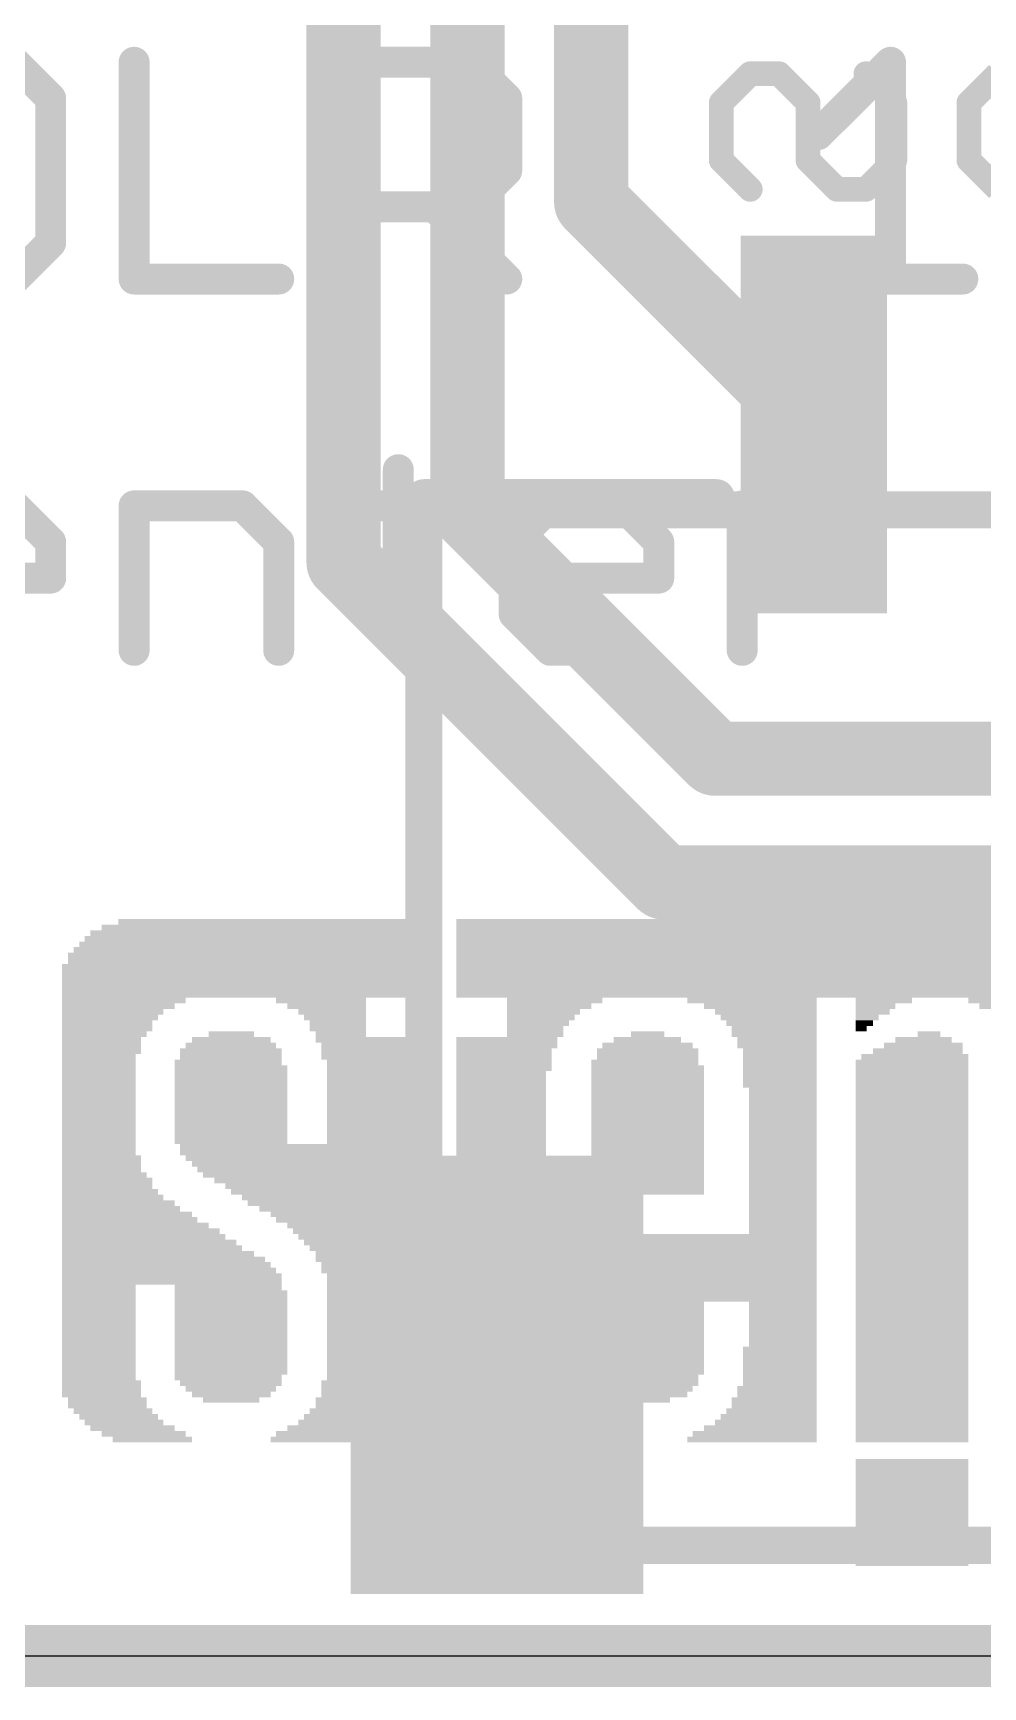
# Model space of a CAD drawing. Extents: x 0 to 65.2, y -0.5 to 30.7.
# Drawn here: x 6.6 to 10.5, y -0.13 to 6.66 of the extents above; entities that cross this region are included whole.
import ezdxf

# ---------------------------------------------------------------- set-up
doc = ezdxf.new("R2010")
doc.units = 0
for name, color, linetype in [('1', 12, 'CONTINUOUS'), ('16', 5, 'CONTINUOUS'), ('20', 53, 'CONTINUOUS'), ('21', 40, 'CONTINUOUS'), ('22', 6, 'CONTINUOUS'), ('52', 253, 'CONTINUOUS')]:
    doc.layers.add(name, color=color, linetype=linetype)

# ---------------------------------------------------------------- blocks, each defined once
blk = doc.blocks.new('RECT')
blk.add_solid([(-0.5, -0.5), (0.5, -0.5), (-0.5, 0.5), (0.5, 0.5)])

msp = doc.modelspace()

# ---------------------------------------------------------------- linework, layer by layer
at = {"layer": '1', "const_width": 0.254}
msp.add_lwpolyline([(0.127, 0), (65.024, 0)], dxfattribs=at)
at = {"layer": '16'}
for points, const_width in [([(7.874, 21.8839), (7.874, 4.4886)], 0.3048), ([(8.382, 21.1654), (8.382, 4.699)], 0.3048), ([(8.89, 20.193), (8.89, 5.967)], 0.3048), ([(8.89, 5.967), (9.803, 5.054)], 0.3048), ([(8.382, 4.699), (9.398, 3.683)], 0.3048), ([(7.874, 4.4886), (9.1876, 3.175)], 0.3048), ([(9.398, 3.683), (10.668, 3.683)], 0.3048), ([(9.1876, 3.175), (11.049, 3.175)], 0.3048), ([(0.127, 0), (65.024, 0)], 0.254)]:
    msp.add_lwpolyline(points, dxfattribs=dict(at, const_width=const_width))
at = {"layer": '16', "const_width": 0.1524}
for points in [[(8.9439, 6.0209, 1), (8.8361, 5.9131)], [(8.8138, 5.967, 1), (8.9662, 5.967)], [(9.7491, 5.0001, 1), (9.8569, 5.1079)], [(8.4359, 4.7529, 1), (8.3281, 4.6451)], [(8.3058, 4.699, 1), (8.4582, 4.699)], [(7.9279, 4.5425, 1), (7.8201, 4.4347)], [(7.7978, 4.4886, 1), (7.9502, 4.4886)], [(9.398, 3.7592, 1), (9.398, 3.6068)], [(9.3441, 3.6291, 1), (9.4519, 3.7369)], [(9.1876, 3.2512, 1), (9.1876, 3.0988)], [(9.1337, 3.1211, 1), (9.2415, 3.2289)]]:
    msp.add_lwpolyline(points, format="xyb", dxfattribs=at)
at = {"layer": '20'}
msp.add_line((3.0254, 0), (62.0254, 0), dxfattribs=at)
at = {"layer": '21', "const_width": 0.127}
for points in [[(6.6722, 6.393), (6.5239, 6.5413)], [(7.0145, 6.5413), (7.0145, 5.6515)], [(7.9501, 5.6515), (7.9501, 6.5413)], [(7.9501, 6.5413), (8.3949, 6.5413)], [(8.3949, 6.5413), (8.5432, 6.393)], [(9.8211, 6.2447), (10.1177, 6.5413)], [(10.1177, 6.5413), (10.1177, 5.6515)], [(6.6722, 5.7998), (6.6722, 6.393)], [(8.5432, 6.393), (8.5432, 6.0964)], [(8.5432, 6.0964), (8.3949, 5.9481)], [(8.3949, 5.9481), (7.9501, 5.9481)], [(8.2466, 5.9481), (8.5432, 5.6515)], [(6.5239, 5.6515), (6.6722, 5.7998)], [(7.0145, 5.6515), (7.6077, 5.6515)], [(9.8211, 5.6515), (10.4143, 5.6515)], [(8.0983, 4.869), (8.0983, 4.2758)], [(6.5239, 4.7207), (6.6722, 4.5724)], [(7.0145, 4.1275), (7.0145, 4.7207)], [(7.0145, 4.7207), (7.4594, 4.7207)], [(7.4594, 4.7207), (7.6077, 4.5724)], [(7.9501, 4.7207), (8.2466, 4.7207)], [(8.5737, 4.5724), (8.722, 4.7207)], [(8.722, 4.7207), (9.0186, 4.7207)], [(9.0186, 4.7207), (9.1669, 4.5724)], [(9.5093, 4.1275), (9.5093, 4.7207)], [(9.5093, 4.4241), (9.8058, 4.7207)], [(9.8058, 4.7207), (9.9541, 4.7207)], [(6.6722, 4.5724), (6.6722, 4.4241)], [(7.6077, 4.5724), (7.6077, 4.1275)], [(8.5737, 4.2758), (8.5737, 4.5724)], [(9.1669, 4.5724), (9.1669, 4.4241)], [(6.6722, 4.4241), (6.079, 4.4241)], [(9.1669, 4.4241), (8.5737, 4.4241)], [(8.0983, 4.2758), (8.2466, 4.1275)], [(8.722, 4.1275), (8.5737, 4.2758)], [(9.0186, 4.1275), (8.722, 4.1275)]]:
    msp.add_lwpolyline(points, dxfattribs=at)
at = {"layer": '21', "const_width": 0.0635}
for points in [[(7.0463, 6.5413, 1), (6.9828, 6.5413)], [(7.9818, 6.5413, 1), (7.9183, 6.5413)], [(7.9501, 6.573, 1), (7.9501, 6.5095)], [(8.4174, 6.5637, 1), (8.3725, 6.5188)], [(8.3949, 6.5095, 1), (8.3949, 6.573)], [(10.1494, 6.5413, 1), (10.0859, 6.5413)], [(10.1401, 6.5188, 1), (10.0952, 6.5637)], [(6.7039, 6.393, 1), (6.6404, 6.393)], [(8.575, 6.393, 1), (8.5115, 6.393)], [(6.6497, 6.3705, 1), (6.6946, 6.4154)], [(8.5208, 6.3705, 1), (8.5657, 6.4154)], [(9.7986, 6.2671, 1), (9.8435, 6.2222)], [(8.5115, 6.0964, 1), (8.575, 6.0964)], [(8.5657, 6.0739, 1), (8.5208, 6.1188)], [(7.9501, 5.9798, 1), (7.9501, 5.9163)], [(8.2691, 5.9705, 1), (8.2242, 5.9256)], [(8.3725, 5.9705, 1), (8.4174, 5.9256)], [(8.3949, 5.9163, 1), (8.3949, 5.9798)], [(6.6946, 5.7773, 1), (6.6497, 5.8222)], [(6.6404, 5.7998, 1), (6.7039, 5.7998)], [(7.0145, 5.6833, 1), (7.0145, 5.6198)], [(7.6077, 5.6198, 1), (7.6077, 5.6833)], [(8.5208, 5.629, 1), (8.5657, 5.674)], [(9.8211, 5.6833, 1), (9.8211, 5.6198)], [(10.4143, 5.6198, 1), (10.4143, 5.6833)], [(6.9828, 5.6515, 1), (7.0463, 5.6515)], [(7.9183, 5.6515, 1), (7.9818, 5.6515)], [(10.0859, 5.6515, 1), (10.1494, 5.6515)], [(8.1301, 4.869, 1), (8.0666, 4.869)], [(7.0145, 4.7524, 1), (7.0145, 4.6889)], [(7.0463, 4.7207, 1), (6.9828, 4.7207)], [(7.4819, 4.7431, 1), (7.437, 4.6982)], [(7.4594, 4.6889, 1), (7.4594, 4.7524)], [(7.9501, 4.7524, 1), (7.9501, 4.6889)], [(8.2466, 4.6889, 1), (8.2466, 4.7524)], [(8.722, 4.7524, 1), (8.722, 4.6889)], [(8.7445, 4.6982, 1), (8.6996, 4.7431)], [(9.0411, 4.7431, 1), (8.9962, 4.6982)], [(9.0186, 4.6889, 1), (9.0186, 4.7524)], [(9.541, 4.7207, 1), (9.4775, 4.7207)], [(9.8058, 4.7524, 1), (9.8058, 4.6889)], [(9.8283, 4.6982, 1), (9.7834, 4.7431)], [(9.9541, 4.6889, 1), (9.9541, 4.7524)], [(6.7039, 4.5724, 1), (6.6404, 4.5724)], [(6.6497, 4.5499, 1), (6.6946, 4.5948)], [(7.6395, 4.5724, 1), (7.576, 4.5724)], [(7.5853, 4.5499, 1), (7.6302, 4.5948)], [(8.6055, 4.5724, 1), (8.542, 4.5724)], [(8.5513, 4.5948, 1), (8.5962, 4.5499)], [(9.1987, 4.5724, 1), (9.1352, 4.5724)], [(9.1445, 4.5499, 1), (9.1894, 4.5948)], [(6.6722, 4.3923, 1), (6.6722, 4.4558)], [(8.5737, 4.4558, 1), (8.5737, 4.3923)], [(9.1669, 4.3923, 1), (9.1669, 4.4558)], [(6.6404, 4.4241, 1), (6.7039, 4.4241)], [(9.1352, 4.4241, 1), (9.1987, 4.4241)], [(9.4868, 4.4465, 1), (9.5317, 4.4016)], [(8.0666, 4.2758, 1), (8.1301, 4.2758)], [(8.1208, 4.2982, 1), (8.0759, 4.2533)], [(8.5962, 4.2982, 1), (8.5513, 4.2533)], [(8.542, 4.2758, 1), (8.6055, 4.2758)], [(6.9828, 4.1275, 1), (7.0463, 4.1275)], [(7.576, 4.1275, 1), (7.6395, 4.1275)], [(8.2242, 4.105, 1), (8.2691, 4.15)], [(8.722, 4.1593, 1), (8.722, 4.0958)], [(8.6996, 4.105, 1), (8.7445, 4.15)], [(9.0186, 4.0958, 1), (9.0186, 4.1593)], [(9.4775, 4.1275, 1), (9.541, 4.1275)]]:
    msp.add_lwpolyline(points, format="xyb", dxfattribs=at)
at = {"layer": '22'}
for points, const_width in [([(9.542, 6.4943), (9.4234, 6.3757)], 0.1016), ([(9.6607, 6.4943), (9.542, 6.4943)], 0.1016), ([(9.7793, 6.3757), (9.6607, 6.4943)], 0.1016), ([(10.0166, 6.4943), (10.1352, 6.3757)], 0.1016), ([(10.558, 6.4943), (10.4394, 6.3757)], 0.1016), ([(9.4234, 6.3757), (9.4234, 6.1384)], 0.1016), ([(9.7793, 6.1384), (9.7793, 6.3757)], 0.1016), ([(10.1352, 6.3757), (10.1352, 6.1384)], 0.1016), ([(10.4394, 6.3757), (10.4394, 6.1384)], 0.1016), ([(9.4234, 6.1384), (9.542, 6.0198)], 0.1016), ([(9.8979, 6.0198), (9.7793, 6.1384)], 0.1016), ([(10.1352, 6.1384), (10.0166, 6.0198)], 0.1016), ([(10.4394, 6.1384), (10.558, 6.0198)], 0.1016), ([(10.0166, 6.0198), (9.8979, 6.0198)], 0.1016), ([(9.403, 4.754), (8.203, 4.754)], 0.1524), ([(8.203, 4.754), (8.203, 2.154)], 0.1524), ([(13.403, 0.454), (9.203, 0.454)], 0.1524)]:
    msp.add_lwpolyline(points, dxfattribs=dict(at, const_width=const_width))
for points, const_width in [([(9.542, 6.5197, 1), (9.542, 6.4689)], 0.0508), ([(9.56, 6.4764, 1), (9.5241, 6.5123)], 0.0508), ([(9.6786, 6.5123, 1), (9.6427, 6.4764)], 0.0508), ([(9.6607, 6.4689, 1), (9.6607, 6.5197)], 0.0508), ([(10.0345, 6.5123, 1), (9.9986, 6.4764)], 0.0508), ([(9.4054, 6.3937, 1), (9.4414, 6.3577)], 0.0508), ([(9.4488, 6.3757, 1), (9.398, 6.3757)], 0.0508), ([(9.8047, 6.3757, 1), (9.7539, 6.3757)], 0.0508), ([(9.7613, 6.3577, 1), (9.7973, 6.3937)], 0.0508), ([(10.1606, 6.3757, 1), (10.1098, 6.3757)], 0.0508), ([(10.1172, 6.3577, 1), (10.1532, 6.3937)], 0.0508), ([(10.4214, 6.3937, 1), (10.4574, 6.3577)], 0.0508), ([(10.4648, 6.3757, 1), (10.414, 6.3757)], 0.0508), ([(9.4414, 6.1564, 1), (9.4054, 6.1205)], 0.0508), ([(9.7973, 6.1564, 1), (9.7613, 6.1205)], 0.0508), ([(10.1532, 6.1205, 1), (10.1172, 6.1564)], 0.0508), ([(10.4574, 6.1564, 1), (10.4214, 6.1205)], 0.0508), ([(9.398, 6.1384, 1), (9.4488, 6.1384)], 0.0508), ([(9.7539, 6.1384, 1), (9.8047, 6.1384)], 0.0508), ([(10.1098, 6.1384, 1), (10.1606, 6.1384)], 0.0508), ([(10.414, 6.1384, 1), (10.4648, 6.1384)], 0.0508), ([(9.5241, 6.0018, 1), (9.56, 6.0378)], 0.0508), ([(9.8979, 6.0452, 1), (9.8979, 5.9944)], 0.0508), ([(9.88, 6.0018, 1), (9.9159, 6.0378)], 0.0508), ([(9.9986, 6.0378, 1), (10.0345, 6.0018)], 0.0508), ([(10.0166, 5.9944, 1), (10.0166, 6.0452)], 0.0508), ([(8.203, 4.7921, 1), (8.203, 4.7159)], 0.0762), ([(8.2411, 4.754, 1), (8.1649, 4.754)], 0.0762), ([(9.403, 4.7159, 1), (9.403, 4.7921)], 0.0762), ([(8.1649, 2.154, 1), (8.2411, 2.154)], 0.0762), ([(9.203, 0.4921, 1), (9.203, 0.4159)], 0.0762)]:
    msp.add_lwpolyline(points, format="xyb", dxfattribs=dict(at, const_width=const_width))
at = {"layer": '52', "const_width": 0.1524}
for points in [[(14.303, 4.704), (8.203, 4.704)], [(8.203, 4.704), (8.203, 0.454)], [(8.203, 0.454), (14.303, 0.454)]]:
    msp.add_lwpolyline(points, dxfattribs=at)
at = {"layer": '52', "const_width": 0.0762}
for points in [[(8.203, 4.7421, 1), (8.203, 4.6659)], [(8.2411, 4.704, 1), (8.1649, 4.704)], [(8.203, 0.4921, 1), (8.203, 0.4159)], [(8.1649, 0.454, 1), (8.2411, 0.454)]]:
    msp.add_lwpolyline(points, format="xyb", dxfattribs=at)

# ---------------------------------------------------------------- block references
at = {"layer": '16', "rotation": 90}
for p, xscale, yscale in [((9.803, 5.054), 1.55, 0.6), ((8.503, 1.154), 1.8, 1.2)]:
    msp.add_blockref('RECT', p, dxfattribs=dict(at, xscale=xscale, yscale=yscale))
at = {"layer": '21'}
for p, xscale, yscale in [((7.5273, 2.9902), 1.2929, 0.0231), ((7.5616, 3.0133), 1.2243, 0.0231), ((10.9804, 3.0133), 5.2883, 0.0231), ((11.0147, 2.9902), 5.3569, 0.0231), ((7.4816, 2.921), 1.3843, 0.0229), ((7.493, 2.944), 1.3614, 0.0231), ((7.5044, 2.9671), 1.3386, 0.0231), ((11.0604, 2.921), 5.4483, 0.0229), ((11.0376, 2.9671), 5.4026, 0.0231), ((11.049, 2.944), 5.4254, 0.0231), ((7.4587, 2.8749), 1.43, 0.0231), ((7.4587, 2.8518), 1.43, 0.0231), ((7.4701, 2.898), 1.4072, 0.0231), ((11.0719, 2.898), 5.4712, 0.0231), ((11.0719, 2.8749), 5.4712, 0.0231), ((11.0833, 2.8518), 5.494, 0.0231), ((7.446, 2.8287), 1.4554, 0.0231), ((7.446, 2.8056), 1.4554, 0.0231), ((7.446, 2.7824), 1.4554, 0.0231), ((11.0833, 2.8287), 5.494, 0.0231), ((11.096, 2.8056), 5.5194, 0.0231), ((11.096, 2.7824), 5.5194, 0.0231), ((7.446, 2.7593), 1.4554, 0.0231), ((7.446, 2.7362), 1.4554, 0.0231), ((7.446, 2.7131), 1.4554, 0.0231), ((11.096, 2.7593), 5.5194, 0.0231), ((11.096, 2.7362), 5.5194, 0.0231), ((11.096, 2.7131), 5.5194, 0.0231), ((6.9494, 2.667), 0.4623, 0.0229), ((6.9723, 2.69), 0.508, 0.0231), ((6.9266, 2.644), 0.4166, 0.0231), ((7.7813, 2.69), 0.3683, 0.0231), ((7.8042, 2.667), 0.3226, 0.0229), ((7.827, 2.644), 0.2769, 0.0231), ((8.7401, 2.69), 0.3912, 0.0231), ((8.6944, 2.644), 0.2997, 0.0231), ((8.7173, 2.667), 0.3454, 0.0229), ((9.5491, 2.69), 0.5309, 0.0231), ((9.5834, 2.667), 0.4623, 0.0229), ((9.6063, 2.644), 0.4166, 0.0231), ((10.0444, 2.644), 0.1397, 0.0231), ((10.0902, 2.69), 0.2311, 0.0231), ((10.0559, 2.667), 0.1626, 0.0229), ((10.6223, 2.69), 0.3708, 0.0231), ((10.621, 2.667), 0.2769, 0.0229), ((6.9152, 2.6209), 0.3937, 0.0231), ((6.9037, 2.5978), 0.3708, 0.0231), ((6.9037, 2.5747), 0.3708, 0.0231), ((7.8384, 2.6209), 0.254, 0.0231), ((7.8499, 2.5978), 0.2311, 0.0231), ((7.8499, 2.5747), 0.2311, 0.0231), ((8.683, 2.6209), 0.2769, 0.0231), ((8.6601, 2.5747), 0.2311, 0.0231), ((8.6716, 2.5978), 0.254, 0.0231), ((9.6177, 2.6209), 0.3937, 0.0231), ((9.6291, 2.5978), 0.3708, 0.0231), ((9.6406, 2.5747), 0.348, 0.0231), ((10.0101, 2.5978), 0.0711, 0.0231), ((10.0216, 2.6209), 0.094, 0.0231), ((9.9974, 2.5747), 0.0457, 0.0231), ((6.8923, 2.5516), 0.348, 0.0231), ((6.8809, 2.5284), 0.3251, 0.0231), ((6.8809, 2.5053), 0.3251, 0.0231), ((7.4117, 2.5053), 0.3708, 0.0231), ((7.413, 2.5284), 0.3226, 0.0231), ((7.413, 2.5516), 0.1854, 0.0231), ((7.8626, 2.5516), 0.2057, 0.0231), ((7.9667, 2.5284), 0.414, 0.0231), ((7.9781, 2.5053), 0.3912, 0.0231), ((8.5433, 2.5284), 0.414, 0.0231), ((8.5433, 2.5053), 0.414, 0.0231), ((8.6601, 2.5516), 0.2311, 0.0231), ((9.1211, 2.5053), 0.3708, 0.0231), ((9.1199, 2.5284), 0.2769, 0.0231), ((9.1211, 2.5516), 0.1372, 0.0231), ((9.6406, 2.5516), 0.348, 0.0231), ((9.652, 2.5284), 0.3251, 0.0231), ((9.652, 2.5053), 0.3251, 0.0231), ((10.2527, 2.5053), 0.3226, 0.0231), ((10.2527, 2.5284), 0.2311, 0.0231), ((10.2756, 2.5516), 0.094, 0.0231), ((6.8694, 2.4591), 0.3023, 0.0231), ((6.8694, 2.436), 0.3023, 0.0231), ((6.8809, 2.4822), 0.3251, 0.0231), ((7.4003, 2.436), 0.4394, 0.0231), ((7.4117, 2.4822), 0.4166, 0.0231), ((7.4117, 2.4591), 0.4166, 0.0231), ((7.9781, 2.4822), 0.3912, 0.0231), ((7.9781, 2.4591), 0.3912, 0.0231), ((7.9896, 2.436), 0.3683, 0.0231), ((8.5319, 2.4822), 0.3912, 0.0231), ((8.5319, 2.4591), 0.3912, 0.0231), ((8.5319, 2.436), 0.3912, 0.0231), ((9.1097, 2.436), 0.4394, 0.0231), ((9.1211, 2.4822), 0.4166, 0.0231), ((9.1211, 2.4591), 0.4166, 0.0231), ((9.6634, 2.4822), 0.3023, 0.0231), ((9.6634, 2.4591), 0.3023, 0.0231), ((9.6634, 2.436), 0.3023, 0.0231), ((10.2057, 2.436), 0.4623, 0.0231), ((10.2172, 2.4591), 0.4394, 0.0231), ((10.2299, 2.4822), 0.3683, 0.0231), ((6.8694, 2.413), 0.3023, 0.0229), ((6.8694, 2.39), 0.3023, 0.0231), ((6.8694, 2.3669), 0.3023, 0.0231), ((7.4117, 2.413), 0.4623, 0.0229), ((7.4117, 2.39), 0.4623, 0.0231), ((7.4117, 2.3669), 0.4623, 0.0231), ((7.9896, 2.413), 0.3683, 0.0229), ((7.9896, 2.39), 0.3683, 0.0231), ((7.9896, 2.3669), 0.3683, 0.0231), ((8.5204, 2.39), 0.3683, 0.0231), ((8.5204, 2.3669), 0.3683, 0.0231), ((8.5319, 2.413), 0.3912, 0.0229), ((9.1211, 2.413), 0.4623, 0.0229), ((9.1211, 2.39), 0.4623, 0.0231), ((9.1211, 2.3669), 0.4623, 0.0231), ((9.6634, 2.413), 0.3023, 0.0229), ((9.6634, 2.39), 0.3023, 0.0231), ((9.6634, 2.3669), 0.3023, 0.0231), ((10.2057, 2.413), 0.4623, 0.0229), ((10.2057, 2.39), 0.4623, 0.0231), ((10.2057, 2.3669), 0.4623, 0.0231), ((6.8694, 2.3438), 0.3023, 0.0231), ((6.8694, 2.3207), 0.3023, 0.0231), ((6.8694, 2.2976), 0.3023, 0.0231), ((7.4117, 2.3438), 0.4623, 0.0231), ((7.4117, 2.3207), 0.4623, 0.0231), ((7.4117, 2.2976), 0.4623, 0.0231), ((7.9896, 2.3438), 0.3683, 0.0231), ((7.9896, 2.3207), 0.3683, 0.0231), ((7.9896, 2.2976), 0.3683, 0.0231), ((8.5204, 2.3438), 0.3683, 0.0231), ((8.5204, 2.3207), 0.3683, 0.0231), ((8.5204, 2.2976), 0.3683, 0.0231), ((9.1211, 2.3438), 0.4623, 0.0231), ((9.1211, 2.3207), 0.4623, 0.0231), ((9.1211, 2.2976), 0.4623, 0.0231), ((9.6634, 2.3438), 0.3023, 0.0231), ((9.6761, 2.3207), 0.2769, 0.0231), ((9.6761, 2.2976), 0.2769, 0.0231), ((10.2057, 2.3438), 0.4623, 0.0231), ((10.2057, 2.3207), 0.4623, 0.0231), ((10.2057, 2.2976), 0.4623, 0.0231), ((6.8694, 2.2744), 0.3023, 0.0231), ((6.8694, 2.2513), 0.3023, 0.0231), ((7.4117, 2.2744), 0.4623, 0.0231), ((7.4117, 2.2513), 0.4623, 0.0231), ((7.9896, 2.2744), 0.3683, 0.0231), ((7.9896, 2.2513), 0.3683, 0.0231), ((8.5204, 2.2744), 0.3683, 0.0231), ((8.5204, 2.2513), 0.3683, 0.0231), ((9.1211, 2.2744), 0.4623, 0.0231), ((9.1211, 2.2513), 0.4623, 0.0231), ((9.6761, 2.2744), 0.2769, 0.0231), ((9.6761, 2.2513), 0.2769, 0.0231), ((10.2057, 2.2744), 0.4623, 0.0231), ((10.2057, 2.2513), 0.4623, 0.0231), ((6.8694, 2.2282), 0.3023, 0.0231), ((6.8694, 2.2051), 0.3023, 0.0231), ((6.8694, 2.182), 0.3023, 0.0231), ((7.4117, 2.2282), 0.4623, 0.0231), ((7.4117, 2.2051), 0.4623, 0.0231), ((7.4117, 2.182), 0.4623, 0.0231), ((7.9896, 2.2282), 0.3683, 0.0231), ((7.9896, 2.2051), 0.3683, 0.0231), ((7.9896, 2.182), 0.3683, 0.0231), ((8.5204, 2.2282), 0.3683, 0.0231), ((8.5204, 2.2051), 0.3683, 0.0231), ((8.5204, 2.182), 0.3683, 0.0231), ((9.1211, 2.2282), 0.4623, 0.0231), ((9.1211, 2.2051), 0.4623, 0.0231), ((9.1211, 2.182), 0.4623, 0.0231), ((9.6761, 2.2282), 0.2769, 0.0231), ((9.6761, 2.2051), 0.2769, 0.0231), ((9.6761, 2.182), 0.2769, 0.0231), ((10.2057, 2.2282), 0.4623, 0.0231), ((10.2057, 2.2051), 0.4623, 0.0231), ((10.2057, 2.182), 0.4623, 0.0231), ((6.8694, 2.159), 0.3023, 0.0229), ((6.8694, 2.136), 0.3023, 0.0231), ((6.8694, 2.1129), 0.3023, 0.0231), ((7.4117, 2.159), 0.4623, 0.0229), ((7.4117, 2.136), 0.4623, 0.0231), ((7.4117, 2.1129), 0.4623, 0.0231), ((7.9896, 2.159), 0.3683, 0.0229), ((7.9896, 2.136), 0.3683, 0.0231), ((7.9896, 2.1129), 0.3683, 0.0231), ((8.5204, 2.159), 0.3683, 0.0229), ((8.5204, 2.136), 0.3683, 0.0231), ((8.5204, 2.1129), 0.3683, 0.0231), ((9.1211, 2.159), 0.4623, 0.0229), ((9.1211, 2.136), 0.4623, 0.0231), ((9.1211, 2.1129), 0.4623, 0.0231), ((9.6761, 2.159), 0.2769, 0.0229), ((9.6761, 2.136), 0.2769, 0.0231), ((9.6761, 2.1129), 0.2769, 0.0231), ((10.2057, 2.159), 0.4623, 0.0229), ((10.2057, 2.136), 0.4623, 0.0231), ((10.2057, 2.1129), 0.4623, 0.0231), ((6.8694, 2.0898), 0.3023, 0.0231), ((6.8694, 2.0667), 0.3023, 0.0231), ((6.8809, 2.0436), 0.3251, 0.0231), ((7.6886, 2.0898), 0.9703, 0.0231), ((7.6886, 2.0667), 0.9703, 0.0231), ((7.7, 2.0436), 0.9474, 0.0231), ((8.5204, 2.0898), 0.3683, 0.0231), ((8.5204, 2.0667), 0.3683, 0.0231), ((8.5204, 2.0436), 0.3683, 0.0231), ((9.1211, 2.0898), 0.4623, 0.0231), ((9.1211, 2.0667), 0.4623, 0.0231), ((9.1211, 2.0436), 0.4623, 0.0231), ((9.6761, 2.0898), 0.2769, 0.0231), ((9.6761, 2.0667), 0.2769, 0.0231), ((9.6761, 2.0436), 0.2769, 0.0231), ((10.2057, 2.0898), 0.4623, 0.0231), ((10.2057, 2.0667), 0.4623, 0.0231), ((10.2057, 2.0436), 0.4623, 0.0231), ((6.8809, 2.0204), 0.3251, 0.0231), ((6.8809, 1.9973), 0.3251, 0.0231), ((6.8923, 1.9742), 0.348, 0.0231), ((7.7127, 2.0204), 0.922, 0.0231), ((7.7241, 1.9973), 0.8992, 0.0231), ((7.7356, 1.9742), 0.8763, 0.0231), ((8.5204, 2.0204), 0.3683, 0.0231), ((8.5204, 1.9973), 0.3683, 0.0231), ((8.5204, 1.9742), 0.3683, 0.0231), ((9.1211, 2.0204), 0.4623, 0.0231), ((9.1211, 1.9973), 0.4623, 0.0231), ((9.1211, 1.9742), 0.4623, 0.0231), ((9.6761, 2.0204), 0.2769, 0.0231), ((9.6761, 1.9973), 0.2769, 0.0231), ((9.6761, 1.9742), 0.2769, 0.0231), ((10.2057, 2.0204), 0.4623, 0.0231), ((10.2057, 1.9973), 0.4623, 0.0231), ((10.2057, 1.9742), 0.4623, 0.0231), ((6.9037, 1.9511), 0.3708, 0.0231), ((6.9037, 1.928), 0.3708, 0.0231), ((6.9152, 1.905), 0.3937, 0.0229), ((7.7584, 1.9511), 0.8306, 0.0231), ((7.7813, 1.928), 0.7849, 0.0231), ((7.7927, 1.905), 0.762, 0.0229), ((8.5204, 1.9511), 0.3683, 0.0231), ((8.5204, 1.928), 0.3683, 0.0231), ((8.5204, 1.905), 0.3683, 0.0229), ((9.1211, 1.9511), 0.4623, 0.0231), ((9.1211, 1.928), 0.4623, 0.0231), ((9.1211, 1.905), 0.4623, 0.0229), ((9.6761, 1.9511), 0.2769, 0.0231), ((9.6761, 1.928), 0.2769, 0.0231), ((9.6761, 1.905), 0.2769, 0.0229), ((10.2057, 1.9511), 0.4623, 0.0231), ((10.2057, 1.928), 0.4623, 0.0231), ((10.2057, 1.905), 0.4623, 0.0229), ((6.9494, 1.8589), 0.4623, 0.0231), ((6.9266, 1.882), 0.4166, 0.0231), ((6.9609, 1.8358), 0.4851, 0.0231), ((7.8156, 1.882), 0.7163, 0.0231), ((7.827, 1.8589), 0.6934, 0.0231), ((7.8511, 1.8358), 0.6452, 0.0231), ((8.5204, 1.882), 0.3683, 0.0231), ((8.5204, 1.8589), 0.3683, 0.0231), ((8.5204, 1.8358), 0.3683, 0.0231), ((9.6761, 1.882), 0.2769, 0.0231), ((9.6761, 1.8589), 0.2769, 0.0231), ((9.6761, 1.8358), 0.2769, 0.0231), ((10.2057, 1.882), 0.4623, 0.0231), ((10.2057, 1.8589), 0.4623, 0.0231), ((10.2057, 1.8358), 0.4623, 0.0231), ((6.985, 1.8127), 0.5334, 0.0231), ((6.9964, 1.7896), 0.5563, 0.0231), ((7.0193, 1.7664), 0.602, 0.0231), ((7.874, 1.8127), 0.5994, 0.0231), ((7.8854, 1.7896), 0.5766, 0.0231), ((7.9083, 1.7664), 0.5309, 0.0231), ((8.5204, 1.8127), 0.3683, 0.0231), ((8.5204, 1.7896), 0.3683, 0.0231), ((8.5204, 1.7664), 0.3683, 0.0231), ((9.6761, 1.8127), 0.2769, 0.0231), ((9.6761, 1.7896), 0.2769, 0.0231), ((9.6761, 1.7664), 0.2769, 0.0231), ((10.2057, 1.8127), 0.4623, 0.0231), ((10.2057, 1.7896), 0.4623, 0.0231), ((10.2057, 1.7664), 0.4623, 0.0231), ((7.0764, 1.6971), 0.7163, 0.0231), ((7.0536, 1.7202), 0.6706, 0.0231), ((7.0422, 1.7433), 0.6477, 0.0231), ((7.9197, 1.7433), 0.508, 0.0231), ((7.9312, 1.7202), 0.4851, 0.0231), ((7.9426, 1.6971), 0.4623, 0.0231), ((8.5204, 1.7433), 0.3683, 0.0231), ((8.5204, 1.7202), 0.3683, 0.0231), ((8.5204, 1.6971), 0.3683, 0.0231), ((9.3523, 1.7202), 0.9246, 0.0231), ((9.3523, 1.6971), 0.9246, 0.0231), ((9.6761, 1.7433), 0.2769, 0.0231), ((10.2057, 1.7433), 0.4623, 0.0231), ((10.2057, 1.7202), 0.4623, 0.0231), ((10.2057, 1.6971), 0.4623, 0.0231), ((7.112, 1.651), 0.7874, 0.0229), ((7.0879, 1.674), 0.7391, 0.0231), ((7.1349, 1.628), 0.8331, 0.0231), ((7.954, 1.674), 0.4394, 0.0231), ((7.9667, 1.651), 0.414, 0.0229), ((7.9667, 1.628), 0.414, 0.0231), ((8.5204, 1.674), 0.3683, 0.0231), ((8.5204, 1.651), 0.3683, 0.0229), ((8.5204, 1.628), 0.3683, 0.0231), ((9.3523, 1.674), 0.9246, 0.0231), ((9.3523, 1.651), 0.9246, 0.0229), ((9.3523, 1.628), 0.9246, 0.0231), ((10.2057, 1.674), 0.4623, 0.0231), ((10.2057, 1.651), 0.4623, 0.0229), ((10.2057, 1.628), 0.4623, 0.0231), ((7.1463, 1.6049), 0.856, 0.0231), ((7.1577, 1.5818), 0.8788, 0.0231), ((7.1692, 1.5587), 0.9017, 0.0231), ((7.9781, 1.6049), 0.3912, 0.0231), ((7.9781, 1.5818), 0.3912, 0.0231), ((7.9896, 1.5587), 0.3683, 0.0231), ((8.5204, 1.6049), 0.3683, 0.0231), ((8.5204, 1.5818), 0.3683, 0.0231), ((8.5204, 1.5587), 0.3683, 0.0231), ((9.3523, 1.6049), 0.9246, 0.0231), ((9.3523, 1.5818), 0.9246, 0.0231), ((9.3523, 1.5587), 0.9246, 0.0231), ((10.2057, 1.6049), 0.4623, 0.0231), ((10.2057, 1.5818), 0.4623, 0.0231), ((10.2057, 1.5587), 0.4623, 0.0231), ((6.8694, 1.5124), 0.3023, 0.0231), ((6.8694, 1.4893), 0.3023, 0.0231), ((7.1692, 1.5356), 0.9017, 0.0231), ((7.4117, 1.4893), 0.4623, 0.0231), ((7.4003, 1.5124), 0.4394, 0.0231), ((7.9896, 1.5356), 0.3683, 0.0231), ((7.9896, 1.5124), 0.3683, 0.0231), ((7.9896, 1.4893), 0.3683, 0.0231), ((8.5204, 1.5356), 0.3683, 0.0231), ((8.5204, 1.5124), 0.3683, 0.0231), ((8.5204, 1.4893), 0.3683, 0.0231), ((9.3523, 1.5356), 0.9246, 0.0231), ((9.3523, 1.5124), 0.9246, 0.0231), ((9.3523, 1.4893), 0.9246, 0.0231), ((10.2057, 1.5356), 0.4623, 0.0231), ((10.2057, 1.5124), 0.4623, 0.0231), ((10.2057, 1.4893), 0.4623, 0.0231), ((6.8694, 1.4662), 0.3023, 0.0231), ((6.8694, 1.4431), 0.3023, 0.0231), ((6.8694, 1.42), 0.3023, 0.0231), ((7.4117, 1.4662), 0.4623, 0.0231), ((7.4117, 1.4431), 0.4623, 0.0231), ((7.4117, 1.42), 0.4623, 0.0231), ((7.9896, 1.4662), 0.3683, 0.0231), ((7.9896, 1.4431), 0.3683, 0.0231), ((7.9896, 1.42), 0.3683, 0.0231), ((8.5204, 1.4662), 0.3683, 0.0231), ((8.5204, 1.4431), 0.3683, 0.0231), ((8.5204, 1.42), 0.3683, 0.0231), ((9.3523, 1.4662), 0.9246, 0.0231), ((9.1211, 1.4431), 0.4623, 0.0231), ((9.1211, 1.42), 0.4623, 0.0231), ((9.6761, 1.4431), 0.2769, 0.0231), ((9.6761, 1.42), 0.2769, 0.0231), ((10.2057, 1.4662), 0.4623, 0.0231), ((10.2057, 1.4431), 0.4623, 0.0231), ((10.2057, 1.42), 0.4623, 0.0231), ((6.8694, 1.397), 0.3023, 0.0229), ((6.8694, 1.374), 0.3023, 0.0231), ((6.8694, 1.3509), 0.3023, 0.0231), ((7.4117, 1.397), 0.4623, 0.0229), ((7.4117, 1.374), 0.4623, 0.0231), ((7.4117, 1.3509), 0.4623, 0.0231), ((7.9896, 1.397), 0.3683, 0.0229), ((7.9896, 1.374), 0.3683, 0.0231), ((7.9896, 1.3509), 0.3683, 0.0231), ((8.5204, 1.397), 0.3683, 0.0229), ((8.5204, 1.374), 0.3683, 0.0231), ((8.5204, 1.3509), 0.3683, 0.0231), ((9.1211, 1.397), 0.4623, 0.0229), ((9.1211, 1.374), 0.4623, 0.0231), ((9.1211, 1.3509), 0.4623, 0.0231), ((9.6761, 1.397), 0.2769, 0.0229), ((9.6761, 1.374), 0.2769, 0.0231), ((9.6761, 1.3509), 0.2769, 0.0231), ((10.2057, 1.397), 0.4623, 0.0229), ((10.2057, 1.374), 0.4623, 0.0231), ((10.2057, 1.3509), 0.4623, 0.0231), ((6.8694, 1.3278), 0.3023, 0.0231), ((6.8694, 1.3047), 0.3023, 0.0231), ((6.8694, 1.2816), 0.3023, 0.0231), ((7.4117, 1.3278), 0.4623, 0.0231), ((7.4117, 1.3047), 0.4623, 0.0231), ((7.4117, 1.2816), 0.4623, 0.0231), ((7.9896, 1.3278), 0.3683, 0.0231), ((7.9896, 1.3047), 0.3683, 0.0231), ((7.9896, 1.2816), 0.3683, 0.0231), ((8.5204, 1.3278), 0.3683, 0.0231), ((8.5204, 1.3047), 0.3683, 0.0231), ((8.5204, 1.2816), 0.3683, 0.0231), ((9.1211, 1.3278), 0.4623, 0.0231), ((9.1211, 1.3047), 0.4623, 0.0231), ((9.1211, 1.2816), 0.4623, 0.0231), ((9.6761, 1.3278), 0.2769, 0.0231), ((9.6761, 1.3047), 0.2769, 0.0231), ((9.6761, 1.2816), 0.2769, 0.0231), ((10.2057, 1.3278), 0.4623, 0.0231), ((10.2057, 1.3047), 0.4623, 0.0231), ((10.2057, 1.2816), 0.4623, 0.0231), ((6.8694, 1.2584), 0.3023, 0.0231), ((6.8694, 1.2353), 0.3023, 0.0231), ((6.8694, 1.2122), 0.3023, 0.0231), ((7.4117, 1.2584), 0.4623, 0.0231), ((7.4117, 1.2353), 0.4623, 0.0231), ((7.4117, 1.2122), 0.4623, 0.0231), ((7.9896, 1.2584), 0.3683, 0.0231), ((7.9896, 1.2353), 0.3683, 0.0231), ((7.9896, 1.2122), 0.3683, 0.0231), ((8.5204, 1.2584), 0.3683, 0.0231), ((8.5204, 1.2353), 0.3683, 0.0231), ((8.5204, 1.2122), 0.3683, 0.0231), ((9.1211, 1.2584), 0.4623, 0.0231), ((9.1211, 1.2353), 0.4623, 0.0231), ((9.1211, 1.2122), 0.4623, 0.0231), ((9.6634, 1.2584), 0.3023, 0.0231), ((9.6634, 1.2353), 0.3023, 0.0231), ((9.6634, 1.2122), 0.3023, 0.0231), ((10.2057, 1.2584), 0.4623, 0.0231), ((10.2057, 1.2353), 0.4623, 0.0231), ((10.2057, 1.2122), 0.4623, 0.0231), ((6.8694, 1.1891), 0.3023, 0.0231), ((6.8694, 1.166), 0.3023, 0.0231), ((6.8694, 1.143), 0.3023, 0.0229), ((7.4117, 1.1891), 0.4623, 0.0231), ((7.4117, 1.166), 0.4623, 0.0231), ((7.4003, 1.143), 0.4394, 0.0229), ((7.9896, 1.1891), 0.3683, 0.0231), ((7.9896, 1.166), 0.3683, 0.0231), ((7.9896, 1.143), 0.3683, 0.0229), ((8.5319, 1.1891), 0.3912, 0.0231), ((8.5319, 1.166), 0.3912, 0.0231), ((8.5319, 1.143), 0.3912, 0.0229), ((9.1211, 1.1891), 0.4623, 0.0231), ((9.1211, 1.166), 0.4623, 0.0231), ((9.1211, 1.143), 0.4166, 0.0229), ((9.6634, 1.1891), 0.3023, 0.0231), ((9.6634, 1.166), 0.3023, 0.0231), ((9.6634, 1.143), 0.3023, 0.0229), ((10.2057, 1.1891), 0.4623, 0.0231), ((10.2057, 1.166), 0.4623, 0.0231), ((10.2057, 1.143), 0.4623, 0.0229), ((6.8809, 1.12), 0.3251, 0.0231), ((6.8809, 1.0969), 0.3251, 0.0231), ((7.4117, 1.12), 0.4166, 0.0231), ((7.4117, 1.0969), 0.3708, 0.0231), ((7.9781, 1.12), 0.3912, 0.0231), ((7.9781, 1.0969), 0.3912, 0.0231), ((8.5319, 1.12), 0.3912, 0.0231), ((8.5433, 1.0969), 0.414, 0.0231), ((9.1211, 1.12), 0.4166, 0.0231), ((9.1211, 1.0969), 0.3708, 0.0231), ((9.652, 1.0969), 0.3251, 0.0231), ((9.6634, 1.12), 0.3023, 0.0231), ((10.2057, 1.12), 0.4623, 0.0231), ((10.2057, 1.0969), 0.4623, 0.0231), ((6.8809, 1.0738), 0.3251, 0.0231), ((6.905, 1.0507), 0.3226, 0.0231), ((6.905, 1.0276), 0.3226, 0.0231), ((7.413, 1.0738), 0.3226, 0.0231), ((7.413, 1.0507), 0.2311, 0.0231), ((7.9667, 1.0507), 0.414, 0.0231), ((7.9667, 1.0276), 0.414, 0.0231), ((7.9781, 1.0738), 0.3912, 0.0231), ((8.5433, 1.0738), 0.414, 0.0231), ((8.5433, 1.0507), 0.414, 0.0231), ((8.556, 1.0276), 0.4394, 0.0231), ((9.1211, 1.0738), 0.3251, 0.0231), ((9.1211, 1.0507), 0.1829, 0.0231), ((9.6406, 1.0507), 0.348, 0.0231), ((9.6406, 1.0276), 0.348, 0.0231), ((9.652, 1.0738), 0.3251, 0.0231), ((10.2057, 1.0738), 0.4623, 0.0231), ((10.2057, 1.0507), 0.4623, 0.0231), ((10.2057, 1.0276), 0.4623, 0.0231), ((6.9279, 1.0044), 0.3226, 0.0231), ((6.9507, 0.9813), 0.3226, 0.0231), ((6.9736, 0.9582), 0.3226, 0.0231), ((7.9312, 0.9582), 0.4851, 0.0231), ((7.9426, 0.9813), 0.4623, 0.0231), ((7.954, 1.0044), 0.4394, 0.0231), ((8.5674, 1.0044), 0.4623, 0.0231), ((8.5903, 0.9582), 0.508, 0.0231), ((8.5789, 0.9813), 0.4851, 0.0231), ((9.6063, 0.9582), 0.4166, 0.0231), ((9.6177, 0.9813), 0.3937, 0.0231), ((9.6291, 1.0044), 0.3708, 0.0231), ((10.2057, 1.0044), 0.4623, 0.0231), ((10.2057, 0.9813), 0.4623, 0.0231), ((10.2057, 0.9582), 0.4623, 0.0231), ((7.0079, 0.9351), 0.3454, 0.0231), ((7.0536, 0.912), 0.3454, 0.0231), ((7.0891, 0.889), 0.3251, 0.0229), ((7.874, 0.889), 0.5994, 0.0229), ((7.8854, 0.912), 0.5766, 0.0231), ((7.9083, 0.9351), 0.5309, 0.0231), ((8.6017, 0.9351), 0.5309, 0.0231), ((8.6474, 0.889), 0.6223, 0.0229), ((8.636, 0.912), 0.5994, 0.0231), ((9.5491, 0.889), 0.5309, 0.0229), ((9.5606, 0.912), 0.508, 0.0231), ((9.5834, 0.9351), 0.4623, 0.0231), ((10.2057, 0.9351), 0.4623, 0.0231), ((10.2057, 0.912), 0.4623, 0.0231), ((10.2057, 0.889), 0.4623, 0.0229), ((10.2057, 0.7967), 0.4623, 0.0231), ((10.2057, 0.7736), 0.4623, 0.0231), ((10.2057, 0.7504), 0.4623, 0.0231), ((10.2057, 0.7273), 0.4623, 0.0231), ((10.2057, 0.7042), 0.4623, 0.0231), ((10.2057, 0.6811), 0.4623, 0.0231), ((10.2057, 0.658), 0.4623, 0.0231), ((10.2057, 0.635), 0.4623, 0.0229), ((10.2057, 0.612), 0.4623, 0.0231), ((10.2057, 0.5889), 0.4623, 0.0231), ((10.2057, 0.5658), 0.4623, 0.0231), ((10.2057, 0.5427), 0.4623, 0.0231), ((10.2057, 0.5196), 0.4623, 0.0231), ((10.2057, 0.4964), 0.4623, 0.0231), ((10.2057, 0.4733), 0.4623, 0.0231), ((10.2057, 0.4502), 0.4623, 0.0231), ((10.2057, 0.4271), 0.4623, 0.0231), ((10.2057, 0.404), 0.4623, 0.0231), ((10.2057, 0.381), 0.4623, 0.0229)]:
    msp.add_blockref('RECT', p, dxfattribs=dict(at, xscale=xscale, yscale=yscale))

doc.saveas('drawing.dxf')
